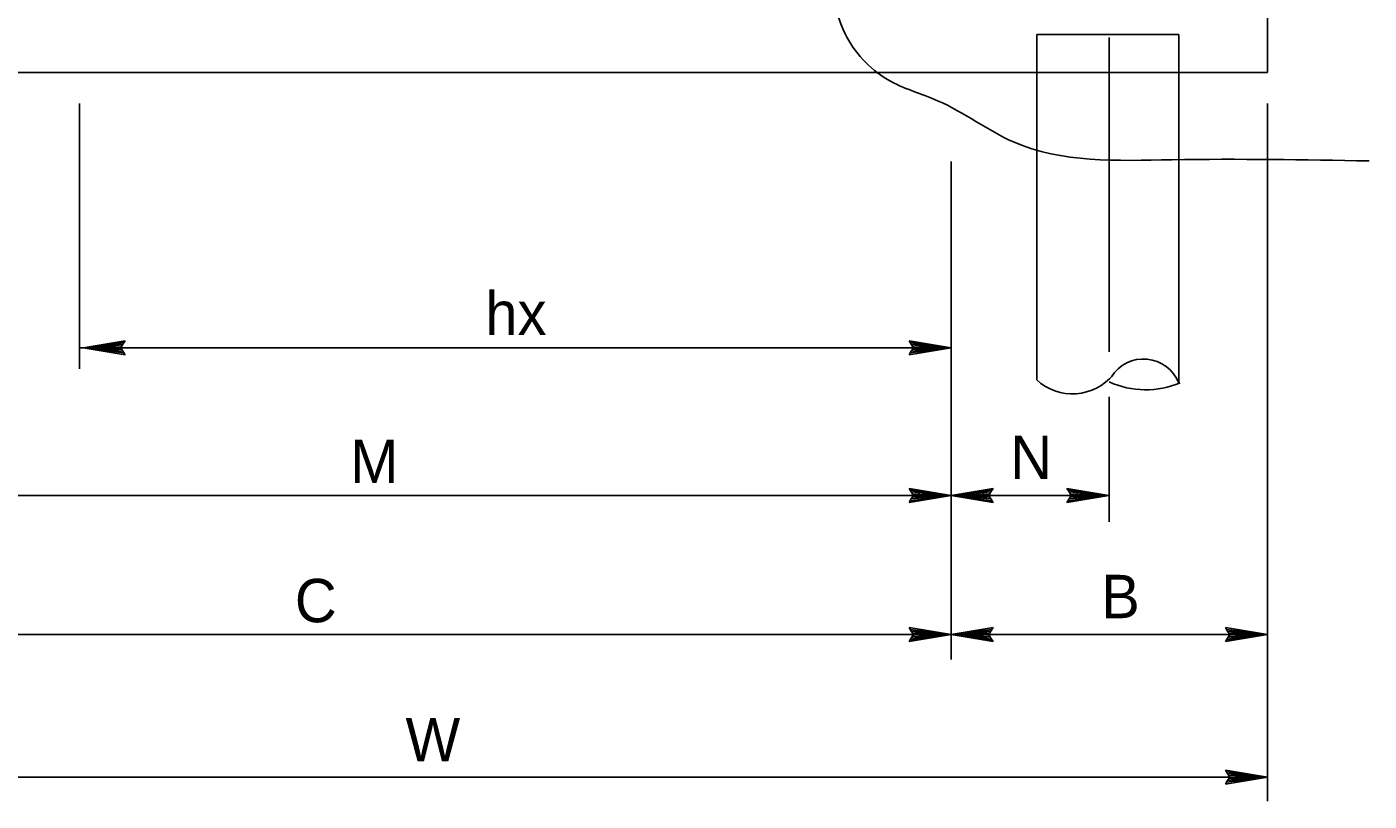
# Model space of a CAD drawing. Extents: x 0 to 2.83, y 0 to 1.83.
# Drawn here: x 1.3427 to 1.7037, y 0.3681 to 0.5763 of the extents above; entities that cross this region are included whole.
import ezdxf

# ---------------------------------------------------------------- set-up
doc = ezdxf.new("R2010")
doc.units = 0
for name, color, linetype in [('201 Center and Station Line', 7, 'Continuous'), ('212 Leaders and Dim Lines', 7, 'Continuous'), ('240 Concrete', 7, 'Continuous')]:
    doc.layers.add(name, color=color, linetype=linetype)

msp = doc.modelspace()

# ---------------------------------------------------------------- linework, layer by layer
at = {"layer": '201 Center and Station Line'}
msp.add_line((1.6337852950535854, 0.5734582589444664), (1.6337852950535854, 0.4888921462629237), dxfattribs=at)
at = {"layer": '212 Leaders and Dim Lines'}
for p, q in [((1.356870110786428, 0.5556897779736049), (1.356870110786428, 0.48437278751402996)), ((1.6763339506708563, 0.5556897779736049), (1.6763339506708563, 0.36810964969307697)), ((1.5912366394628064, 0.5401198188780235), (1.5912366394628064, 0.40619585001784475)), ((1.3690993475238045, 0.4919240533910726), (1.3578128891109957, 0.49004037283551705)), ((1.3688085489126933, 0.49145269922440593), (1.3578128891109957, 0.49004037283551705)), ((1.3578128891109957, 0.49004037283551705), (1.3685186183571376, 0.4909822131132948)), ((1.3685186183571376, 0.4909822131132948), (1.3679387572460266, 0.49004037283551705)), ((1.3685186183571376, 0.4909822131132948), (1.3690993475238045, 0.4919240533910726)), ((1.5805309102166645, 0.4909822131132948), (1.5799501810499978, 0.4919240533910726)), ((1.5799501810499978, 0.4919240533910726), (1.5912366394628064, 0.49004037283551705)), ((1.580240979661109, 0.49145269922440593), (1.5912366394628064, 0.49004037283551705)), ((1.5912366394628064, 0.49004037283551705), (1.5805309102166645, 0.4909822131132948)), ((1.5805309102166645, 0.4909822131132948), (1.5811107713277757, 0.49004037283551705)), ((1.356870110786428, 0.49004037283551705), (1.5912366394628064, 0.49004037283551705)), ((1.3578128891109957, 0.49004037283551705), (1.3682286878015821, 0.49051085894662816)), ((1.3679387572460266, 0.49004037283551705), (1.3578128891109957, 0.49004037283551705)), ((1.3578128891109957, 0.49004037283551705), (1.3690993475238045, 0.48815495614235865)), ((1.3685186183571376, 0.4890967964466282), (1.3578128891109957, 0.49004037283551705)), ((1.3682286878015821, 0.4895690186688504), (1.3578128891109957, 0.49004037283551705)), ((1.3578128891109957, 0.49004037283551705), (1.3688085489126933, 0.48862631033551707)), ((1.3679387572460266, 0.49004037283551705), (1.3685186183571376, 0.4890967964466282)), ((1.3685186183571376, 0.4890967964466282), (1.3690993475238045, 0.48815495614235865)), ((1.5912366394628064, 0.49004037283551705), (1.5799501810499978, 0.48815495614235865)), ((1.5805309102166645, 0.4890967964466282), (1.5799501810499978, 0.48815495614235865)), ((1.5912366394628064, 0.49004037283551705), (1.580240979661109, 0.48862631033551707)), ((1.5805309102166645, 0.4890967964466282), (1.5912366394628064, 0.49004037283551705)), ((1.5811107713277757, 0.49004037283551705), (1.5805309102166645, 0.4890967964466282)), ((1.5912366394628064, 0.49004037283551705), (1.58082084077222, 0.49051085894662816)), ((1.58082084077222, 0.4895690186688504), (1.5912366394628064, 0.49004037283551705)), ((1.5811107713277757, 0.49004037283551705), (1.5912366394628064, 0.49004037283551705)), ((1.6337852950535854, 0.47685825731257386), (1.6337852950535854, 0.4432338290842667)), ((1.5805309102166645, 0.45124985286475544), (1.5799501810499978, 0.4521916931425332)), ((1.5799501810499978, 0.4521916931425332), (1.5912366394628064, 0.4503080125604859)), ((1.580240979661109, 0.45172033897586655), (1.5912366394628064, 0.4503080125604859)), ((1.5912366394628064, 0.4503080125604859), (1.5805309102166645, 0.45124985286475544)), ((1.5805309102166645, 0.45124985286475544), (1.5811107713277757, 0.4503080125604859)), ((1.5912366394628064, 0.4503080125604859), (1.6025230979021068, 0.4521934292536443)), ((1.5912366394628064, 0.4503080125604859), (1.602232299264504, 0.45172207508697765)), ((1.6019423687089485, 0.45125158897586654), (1.5912366394628064, 0.4503080125604859)), ((1.6013625075978373, 0.4503080125604859), (1.6019423687089485, 0.45125158897586654)), ((1.6019423687089485, 0.45125158897586654), (1.6025230979021068, 0.4521934292536443)), ((1.6229740616512038, 0.45124985286475544), (1.6223933324845372, 0.4521916931425332)), ((1.6223933324845372, 0.4521916931425332), (1.633679790897346, 0.4503080125604859)), ((1.6226841310956484, 0.45172033897586655), (1.633679790897346, 0.4503080125604859)), ((1.633679790897346, 0.4503080125604859), (1.6229740616512038, 0.45124985286475544)), ((1.6229740616512038, 0.45124985286475544), (1.623553922762315, 0.4503080125604859)), ((1.2626621089710008, 0.4503080125604859), (1.5912366394628064, 0.4503080125604859)), ((1.5912366394628064, 0.4503080125604859), (1.5799501810499978, 0.4484225958938192)), ((1.5805309102166645, 0.449364436171597), (1.5799501810499978, 0.4484225958938192)), ((1.5912366394628064, 0.4503080125604859), (1.580240979661109, 0.4488939500604859)), ((1.5805309102166645, 0.449364436171597), (1.5912366394628064, 0.4503080125604859)), ((1.5811107713277757, 0.4503080125604859), (1.5805309102166645, 0.449364436171597)), ((1.5912366394628064, 0.4503080125604859), (1.58082084077222, 0.4507784986980888)), ((1.58082084077222, 0.4498366583938192), (1.5912366394628064, 0.4503080125604859)), ((1.5811107713277757, 0.4503080125604859), (1.5912366394628064, 0.4503080125604859)), ((1.6016524381533928, 0.45077936675364433), (1.5912366394628064, 0.4503080125604859)), ((1.6013625075978373, 0.4503080125604859), (1.5912366394628064, 0.4503080125604859)), ((1.6025230979021068, 0.4484243320049303), (1.5912366394628064, 0.4503080125604859)), ((1.5912366394628064, 0.4503080125604859), (1.6019423687089485, 0.4493661722827081)), ((1.602232299264504, 0.44889568617159703), (1.5912366394628064, 0.4503080125604859)), ((1.5912366394628064, 0.4503080125604859), (1.6016524381533928, 0.4498375264493748)), ((1.5912366394628064, 0.4503080125604859), (1.6337852950535854, 0.4503080125604859)), ((1.6019423687089485, 0.4493661722827081), (1.6013625075978373, 0.4503080125604859)), ((1.6019423687089485, 0.4493661722827081), (1.6025230979021068, 0.4484243320049303)), ((1.633679790897346, 0.4503080125604859), (1.6223933324845372, 0.4484225958938192)), ((1.6229740616512038, 0.449364436171597), (1.6223933324845372, 0.4484225958938192)), ((1.633679790897346, 0.4503080125604859), (1.6226841310956484, 0.4488939500604859)), ((1.6229740616512038, 0.449364436171597), (1.633679790897346, 0.4503080125604859)), ((1.623553922762315, 0.4503080125604859), (1.6229740616512038, 0.449364436171597)), ((1.633679790897346, 0.4503080125604859), (1.6232639922067595, 0.4507784986980888)), ((1.6232639922067595, 0.4498366583938192), (1.633679790897346, 0.4503080125604859)), ((1.623553922762315, 0.4503080125604859), (1.633679790897346, 0.4503080125604859)), ((1.2084250045247928, 0.41288999118460135), (1.5912366394628064, 0.41288999118460135)), ((1.5805309102166645, 0.41383183148887087), (1.5799501810499978, 0.41477367176664864)), ((1.5799501810499978, 0.41477367176664864), (1.5912366394628064, 0.41288999118460135)), ((1.5912366394628064, 0.41288999118460135), (1.5799501810499978, 0.41100457451793465)), ((1.5805309102166645, 0.4119464147957124), (1.5799501810499978, 0.41100457451793465)), ((1.580240979661109, 0.414302317599982), (1.5912366394628064, 0.41288999118460135)), ((1.5912366394628064, 0.41288999118460135), (1.580240979661109, 0.4114759286846013)), ((1.5912366394628064, 0.41288999118460135), (1.5805309102166645, 0.41383183148887087)), ((1.5805309102166645, 0.41383183148887087), (1.5811107713277757, 0.41288999118460135)), ((1.5805309102166645, 0.4119464147957124), (1.5912366394628064, 0.41288999118460135)), ((1.5811107713277757, 0.41288999118460135), (1.5805309102166645, 0.4119464147957124)), ((1.5912366394628064, 0.41288999118460135), (1.58082084077222, 0.4133604773222042)), ((1.58082084077222, 0.4124186370179347), (1.5912366394628064, 0.41288999118460135)), ((1.5811107713277757, 0.41288999118460135), (1.5912366394628064, 0.41288999118460135)), ((1.5912366394628064, 0.41288999118460135), (1.6025230979021068, 0.41477540787775974)), ((1.5912366394628064, 0.41288999118460135), (1.602232299264504, 0.4143040537110931)), ((1.6019423687089485, 0.41383356759998197), (1.5912366394628064, 0.41288999118460135)), ((1.6016524381533928, 0.41336134537775976), (1.5912366394628064, 0.41288999118460135)), ((1.5912366394628064, 0.41288999118460135), (1.6763339506708563, 0.41288999118460135)), ((1.6013625075978373, 0.41288999118460135), (1.5912366394628064, 0.41288999118460135)), ((1.6025230979021068, 0.4110063106290458), (1.5912366394628064, 0.41288999118460135)), ((1.5912366394628064, 0.41288999118460135), (1.6019423687089485, 0.4119481509068236)), ((1.602232299264504, 0.41147766479571246), (1.5912366394628064, 0.41288999118460135)), ((1.5912366394628064, 0.41288999118460135), (1.6016524381533928, 0.41241950507349023)), ((1.6013625075978373, 0.41288999118460135), (1.6019423687089485, 0.41383356759998197)), ((1.6019423687089485, 0.4119481509068236), (1.6013625075978373, 0.41288999118460135)), ((1.6019423687089485, 0.41383356759998197), (1.6025230979021068, 0.41477540787775974)), ((1.6019423687089485, 0.4119481509068236), (1.6025230979021068, 0.4110063106290458)), ((1.6656282214247142, 0.41383183148887087), (1.6650474922580476, 0.41477367176664864)), ((1.6650474922580476, 0.41477367176664864), (1.6763339506708563, 0.41288999118460135)), ((1.6763339506708563, 0.41288999118460135), (1.6650474922580476, 0.41100457451793465)), ((1.6656282214247142, 0.4119464147957124), (1.6650474922580476, 0.41100457451793465)), ((1.6653382908691587, 0.414302317599982), (1.6763339506708563, 0.41288999118460135)), ((1.6763339506708563, 0.41288999118460135), (1.6653382908691587, 0.4114759286846013)), ((1.6763339506708563, 0.41288999118460135), (1.6656282214247142, 0.41383183148887087)), ((1.6656282214247142, 0.41383183148887087), (1.6662080825358254, 0.41288999118460135)), ((1.6656282214247142, 0.4119464147957124), (1.6763339506708563, 0.41288999118460135)), ((1.6662080825358254, 0.41288999118460135), (1.6656282214247142, 0.4119464147957124)), ((1.6763339506708563, 0.41288999118460135), (1.66591815198027, 0.4133604773222042)), ((1.66591815198027, 0.4124186370179347), (1.6763339506708563, 0.41288999118460135)), ((1.6662080825358254, 0.41288999118460135), (1.6763339506708563, 0.41288999118460135)), ((1.6656282214247142, 0.3755290124528234), (1.6650474922580476, 0.37647085273060116)), ((1.6650474922580476, 0.37647085273060116), (1.6763339506708563, 0.3745871721750456)), ((1.6653382908691587, 0.3759994985639345), (1.6763339506708563, 0.3745871721750456)), ((1.6763339506708563, 0.3745871721750456), (1.6656282214247142, 0.3755290124528234)), ((1.6656282214247142, 0.3755290124528234), (1.6662080825358254, 0.3745871721750456)), ((1.2084250045247928, 0.3745871721750456), (1.6763339506708563, 0.3745871721750456)), ((1.6763339506708563, 0.3745871721750456), (1.6650474922580476, 0.3727017554818872)), ((1.6656282214247142, 0.373643595759665), (1.6650474922580476, 0.3727017554818872)), ((1.6763339506708563, 0.3745871721750456), (1.6653382908691587, 0.3731731096485539)), ((1.6656282214247142, 0.373643595759665), (1.6763339506708563, 0.3745871721750456)), ((1.6662080825358254, 0.3745871721750456), (1.6656282214247142, 0.373643595759665)), ((1.6763339506708563, 0.3745871721750456), (1.66591815198027, 0.3750576582861567)), ((1.66591815198027, 0.3741158179818872), (1.6763339506708563, 0.3745871721750456)), ((1.6662080825358254, 0.3745871721750456), (1.6763339506708563, 0.3745871721750456))]:
    msp.add_line(p, q, dxfattribs=at)
msp.add_spline([(1.5864326891225675, 0.5912523014453057), (1.581334955000034, 0.6041465701222095), (1.5756374874482033, 0.608644570815446), (1.5654420192031364, 0.608644570815446), (1.5600444183394624, 0.606545503839398), (1.5585450847927114, 0.594250968591791), (1.5627432187712993, 0.5744597655044624), (1.5741381538749606, 0.5621652302303638), (1.5876321559811617, 0.5564677626785332), (1.6080230924977874, 0.5453726942895205), (1.6506041658189303, 0.5405748268816356), (1.703680574099789, 0.5402749601669871)], degree=3, dxfattribs=at)
at = {"layer": '240 Concrete'}
for p, q in [((1.6763454619506246, 0.6556087775048066), (1.6763454619506246, 0.5640179030530801)), ((1.6142862347958482, 0.5640179030530801), (1.6142862347958482, 0.5743074461931126)), ((1.6142862347958482, 0.5743074461931126), (1.6524806792402926, 0.5743074461931126)), ((1.6524806792402926, 0.5640179030530801), (1.6524806792402926, 0.5743074461931126)), ((1.2084250045247928, 0.5640179030530801), (1.6763454619506246, 0.5640179030530801)), ((1.6142862347958482, 0.4813788898648453), (1.6142862347958482, 0.5640179030530801)), ((1.6524806792402926, 0.4805307995870675), (1.6524806792402926, 0.5640179030530801))]:
    msp.add_line(p, q, dxfattribs=at)
for centre, radius, start, end in [((1.6429976959600048, 0.4768252646884737), 0.010181909555695147, 21.342763888888882, 148.01021944444446), ((1.6239039690498414, 0.4918368247359536), 0.014207923586990683, 227.3980472222222, 320.2879472222222), ((1.6435606003427274, 0.5023136748003505), 0.02359121095133956, 245.48456666666667, 293.2393611111111)]:
    msp.add_arc(centre, radius, start, end, dxfattribs=at)

# ---------------------------------------------------------------- texts
at = {"layer": '212 Leaders and Dim Lines'}
for s, height, p in [('hx', 0.011666812499999998, (1.465977496440567, 0.49345491118054063)), ('N', 0.011666661458333333, (1.607152811873992, 0.45471895111109617)), ('M', 0.011666661458333333, (1.4296436418437908, 0.45363040944442945)), ('C', 0.011666661458333333, (1.414762633577786, 0.41621200666665176)), ('B', 0.011666661458333333, (1.6316001825967144, 0.4173005483333184)), ('W', 0.011666661458333333, (1.4445246501097957, 0.3788439511110962))]:
    msp.add_text(s, height=height, dxfattribs=at).set_placement(p)

doc.saveas('drawing.dxf')
